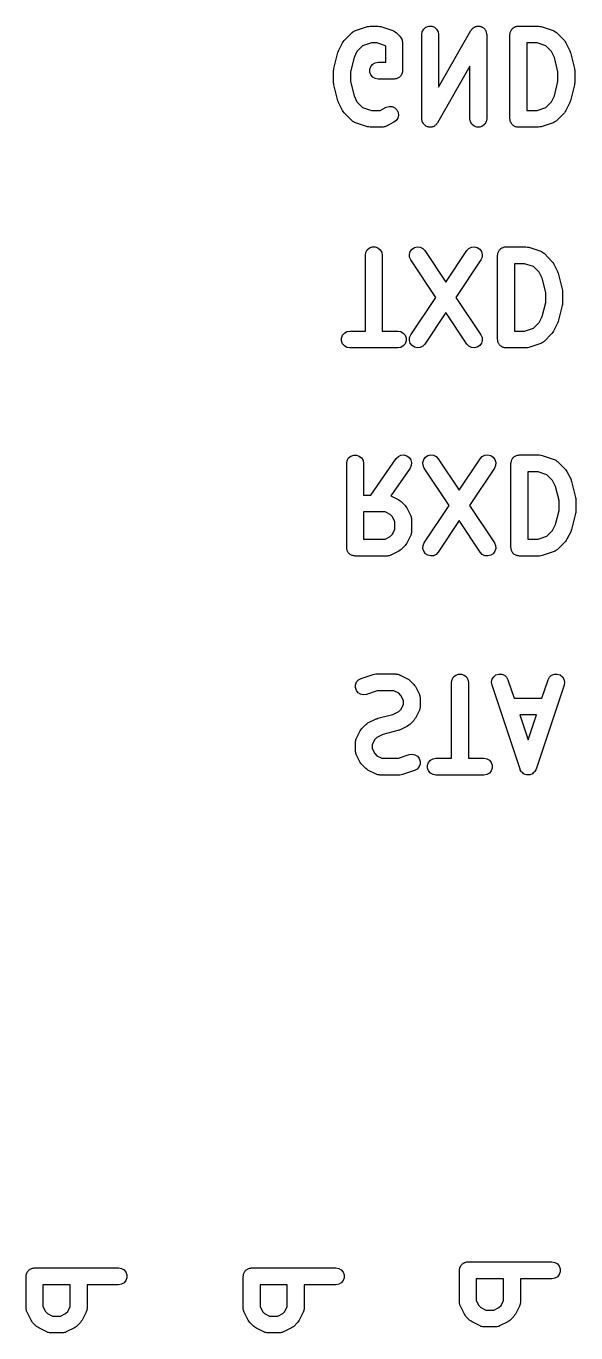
# Model space of a CAD drawing. Extents: x 91.3 to 189.8, y -113.5 to -60.4.
# Drawn here: x 122.83 to 129.37, y -96.81 to -81.3 of the extents above; entities that cross this region are included whole.
import ezdxf

# ---------------------------------------------------------------- set-up
doc = ezdxf.new("R2010")
doc.units = 0
doc.header["$MEASUREMENT"] = 0
doc.layers.add('BLACK', color=7, linetype='CONTINUOUS')

msp = doc.modelspace()

# ---------------------------------------------------------------- linework, layer by layer
at = {"layer": 'Black'}
for p, q in [((126.611, -81.4698), (126.706, -81.3745)), ((126.706, -81.3745), (126.711, -81.3712)), ((126.711, -81.3712), (126.715, -81.3669)), ((126.715, -81.3669), (126.725, -81.3613)), ((126.725, -81.3613), (126.735, -81.3546)), ((126.735, -81.3546), (126.74, -81.3531)), ((126.74, -81.3531), (126.746, -81.3504)), ((126.746, -81.3504), (126.888, -81.3028)), ((126.888, -81.3028), (126.904, -81.3004)), ((126.904, -81.3004), (126.92, -81.2976)), ((126.92, -81.2976), (127.015, -81.2976)), ((127.015, -81.2976), (127.031, -81.3004)), ((127.031, -81.3004), (127.047, -81.3028)), ((127.047, -81.3028), (127.19, -81.3504)), ((127.19, -81.3504), (127.195, -81.3531)), ((127.195, -81.3531), (127.2, -81.3546)), ((127.2, -81.3546), (127.21, -81.3613)), ((127.21, -81.3613), (127.22, -81.3669)), ((127.22, -81.3669), (127.224, -81.3712)), ((127.224, -81.3712), (127.229, -81.3745)), ((127.229, -81.3745), (127.276, -81.4221)), ((127.276, -81.4221), (127.279, -81.4257)), ((127.279, -81.4257), (127.282, -81.4286)), ((127.282, -81.4286), (127.289, -81.4399)), ((127.534, -81.3976), (127.54, -81.3634)), ((127.534, -82.3976), (127.534, -81.3976)), ((127.54, -81.3634), (127.558, -81.3333)), ((127.558, -81.3333), (127.584, -81.311)), ((127.584, -81.311), (127.617, -81.2991)), ((127.617, -81.2991), (127.652, -81.2991)), ((127.652, -81.2991), (127.684, -81.311)), ((127.684, -81.311), (127.711, -81.3333)), ((127.711, -81.3333), (127.728, -81.3634)), ((127.728, -81.3634), (127.734, -81.3976)), ((127.734, -82.0211), (128.119, -81.348)), ((127.734, -81.3976), (127.734, -82.0211)), ((128.119, -81.348), (128.125, -81.3411)), ((128.125, -81.3411), (128.129, -81.3333)), ((128.129, -81.3333), (128.136, -81.3279)), ((128.136, -81.3279), (128.141, -81.3213)), ((128.141, -81.3213), (128.149, -81.3168)), ((128.149, -81.3168), (128.156, -81.311)), ((128.156, -81.311), (128.164, -81.3081)), ((128.164, -81.3081), (128.171, -81.3038)), ((128.171, -81.3038), (128.18, -81.3022)), ((128.18, -81.3022), (128.188, -81.2991)), ((128.188, -81.2991), (128.197, -81.2991)), ((128.197, -81.2991), (128.205, -81.2976)), ((128.205, -81.2976), (128.214, -81.2991)), ((128.214, -81.2991), (128.223, -81.2991)), ((128.223, -81.2991), (128.231, -81.3021)), ((128.231, -81.3021), (128.239, -81.3035)), ((128.239, -81.3035), (128.247, -81.3079)), ((128.247, -81.3079), (128.256, -81.311)), ((128.256, -81.311), (128.262, -81.3165)), ((128.262, -81.3165), (128.27, -81.3207)), ((128.27, -81.3207), (128.275, -81.3276)), ((128.275, -81.3276), (128.282, -81.3333)), ((128.282, -81.3333), (128.287, -81.3407)), ((128.287, -81.3407), (128.292, -81.3472)), ((128.292, -81.3472), (128.295, -81.3556)), ((128.295, -81.3556), (128.3, -81.3634)), ((128.3, -81.3634), (128.301, -81.3718)), ((128.301, -81.3718), (128.304, -81.3798)), ((128.304, -81.3798), (128.304, -81.3888)), ((128.304, -81.3888), (128.306, -81.3976)), ((128.306, -81.3976), (128.306, -82.3976)), ((128.582, -81.3976), (128.583, -81.389)), ((128.582, -82.3976), (128.582, -81.3976)), ((128.583, -81.3803), (128.586, -81.372)), ((128.583, -81.389), (128.583, -81.3803)), ((128.586, -81.372), (128.588, -81.3634)), ((128.588, -81.3634), (128.592, -81.3558)), ((128.592, -81.3558), (128.595, -81.3476)), ((128.595, -81.3476), (128.601, -81.3409)), ((128.601, -81.3409), (128.605, -81.3333)), ((128.605, -81.3333), (128.612, -81.3277)), ((128.612, -81.3277), (128.618, -81.321)), ((128.618, -81.321), (128.625, -81.3166)), ((128.625, -81.3166), (128.632, -81.311)), ((128.632, -81.311), (128.64, -81.308)), ((128.64, -81.308), (128.648, -81.3036)), ((128.648, -81.3036), (128.656, -81.3021)), ((128.656, -81.3021), (128.665, -81.2991)), ((128.665, -81.2991), (128.673, -81.2991)), ((128.673, -81.2991), (128.682, -81.2976)), ((128.682, -81.2976), (128.92, -81.2976)), ((128.92, -81.2976), (128.936, -81.3004)), ((128.936, -81.3004), (128.952, -81.3028)), ((128.952, -81.3028), (129.094, -81.3504)), ((129.094, -81.3504), (129.1, -81.3531)), ((129.1, -81.3531), (129.105, -81.3546)), ((129.105, -81.3546), (129.115, -81.3613)), ((129.115, -81.3613), (129.125, -81.3669)), ((129.125, -81.3669), (129.129, -81.3712)), ((129.129, -81.3712), (129.134, -81.3745)), ((129.134, -81.3745), (129.229, -81.4698)), ((126.542, -81.6015), (126.545, -81.591)), ((126.545, -81.591), (126.592, -81.4958)), ((126.592, -81.4958), (126.602, -81.4829)), ((126.602, -81.4829), (126.611, -81.4698)), ((126.831, -81.5326), (126.764, -81.5997)), ((126.936, -81.4976), (126.831, -81.5326)), ((126.999, -81.4976), (126.936, -81.4976)), ((127.104, -81.5326), (126.999, -81.4976)), ((127.106, -81.5343), (127.104, -81.5326)), ((127.106, -81.7262), (127.106, -81.5343)), ((127.289, -81.4399), (127.296, -81.4506)), ((127.296, -81.4506), (127.297, -81.4548)), ((127.297, -81.4548), (127.3, -81.4587)), ((127.3, -81.4587), (127.302, -81.4715)), ((127.302, -81.4715), (127.305, -81.4841)), ((127.305, -81.4841), (127.305, -81.4885)), ((127.305, -81.4885), (127.306, -81.4929)), ((127.306, -81.4929), (127.306, -81.8262)), ((128.782, -81.4976), (128.782, -82.2976)), ((128.904, -81.4976), (128.782, -81.4976)), ((129.009, -81.5326), (128.904, -81.4976)), ((129.076, -81.5997), (129.009, -81.5326)), ((129.229, -81.4698), (129.238, -81.4829)), ((129.238, -81.4829), (129.248, -81.4958)), ((129.248, -81.4958), (129.295, -81.591)), ((129.295, -81.591), (129.298, -81.6015)), ((126.49, -81.8019), (126.537, -81.6115)), ((126.537, -81.6115), (126.542, -81.6015)), ((126.729, -81.6706), (126.687, -81.8385)), ((126.764, -81.5997), (126.729, -81.6706)), ((126.951, -81.7496), (126.981, -81.7322)), ((126.981, -81.7322), (127.015, -81.7262)), ((127.015, -81.7262), (127.106, -81.7262)), ((129.111, -81.6706), (129.076, -81.5997)), ((129.153, -81.8385), (129.111, -81.6706)), ((129.298, -81.6015), (129.303, -81.6115)), ((129.303, -81.6115), (129.35, -81.8019)), ((126.487, -81.8262), (126.489, -81.8141)), ((126.487, -81.969), (126.487, -81.8262)), ((126.489, -81.8141), (126.49, -81.8019)), ((126.687, -81.8385), (126.687, -81.9567)), ((126.917, -81.8088), (126.929, -81.7762)), ((126.917, -81.8436), (126.917, -81.8088)), ((126.929, -81.8762), (126.917, -81.8436)), ((126.929, -81.7762), (126.951, -81.7496)), ((126.951, -81.9028), (126.929, -81.8762)), ((126.981, -81.9202), (126.951, -81.9028)), ((127.27, -81.9028), (127.262, -81.9072)), ((127.276, -81.8961), (127.27, -81.9028)), ((127.282, -81.8905), (127.276, -81.8961)), ((127.287, -81.8829), (127.282, -81.8905)), ((127.292, -81.8762), (127.287, -81.8829)), ((127.295, -81.868), (127.292, -81.8762)), ((127.3, -81.8604), (127.295, -81.868)), ((127.301, -81.8518), (127.3, -81.8604)), ((127.304, -81.8436), (127.301, -81.8518)), ((127.306, -81.8262), (127.304, -81.8348)), ((127.304, -81.8348), (127.304, -81.8436)), ((128.106, -81.7742), (127.721, -82.4472)), ((128.106, -82.3976), (128.106, -81.7742)), ((129.153, -81.9567), (129.153, -81.8385)), ((129.35, -81.8019), (129.351, -81.8141)), ((129.351, -81.8141), (129.353, -81.8262)), ((129.353, -81.8262), (129.353, -81.969)), ((126.489, -81.9811), (126.487, -81.969)), ((126.49, -81.9933), (126.489, -81.9811)), ((126.537, -82.1838), (126.49, -81.9933)), ((126.687, -81.9567), (126.729, -82.1246)), ((127.015, -81.9262), (126.981, -81.9202)), ((127.206, -81.9262), (127.015, -81.9262)), ((127.214, -81.9247), (127.206, -81.9262)), ((127.223, -81.9247), (127.214, -81.9247)), ((127.231, -81.9217), (127.223, -81.9247)), ((127.24, -81.9202), (127.231, -81.9217)), ((127.247, -81.9158), (127.24, -81.9202)), ((127.256, -81.9128), (127.247, -81.9158)), ((127.262, -81.9072), (127.256, -81.9128)), ((129.111, -82.1246), (129.153, -81.9567)), ((129.35, -81.9933), (129.303, -82.1838)), ((129.351, -81.9811), (129.35, -81.9933)), ((129.353, -81.969), (129.351, -81.9811)), ((126.542, -82.1938), (126.537, -82.1838)), ((126.545, -82.2042), (126.542, -82.1938)), ((126.592, -82.2995), (126.545, -82.2042)), ((126.729, -82.1246), (126.764, -82.1955)), ((126.764, -82.1955), (126.831, -82.2626)), ((129.009, -82.2626), (129.076, -82.1955)), ((129.076, -82.1955), (129.111, -82.1246)), ((129.295, -82.2042), (129.248, -82.2995)), ((129.298, -82.1938), (129.295, -82.2042)), ((129.303, -82.1838), (129.298, -82.1938)), ((126.602, -82.3123), (126.592, -82.2995)), ((126.611, -82.3255), (126.602, -82.3123)), ((126.706, -82.4207), (126.611, -82.3255)), ((126.831, -82.2626), (126.936, -82.2976)), ((126.936, -82.2976), (127.039, -82.2976)), ((127.039, -82.2976), (127.113, -82.2606)), ((127.113, -82.2606), (127.147, -82.2507)), ((127.147, -82.2507), (127.181, -82.2527)), ((127.181, -82.2527), (127.213, -82.2665)), ((127.213, -82.2665), (127.238, -82.2904)), ((127.238, -82.2904), (127.254, -82.3215)), ((127.258, -82.356), (127.25, -82.3898)), ((127.254, -82.3215), (127.258, -82.356)), ((128.782, -82.2976), (128.904, -82.2976)), ((128.904, -82.2976), (129.009, -82.2626)), ((129.229, -82.3255), (129.134, -82.4207)), ((129.238, -82.3123), (129.229, -82.3255)), ((129.248, -82.2995), (129.238, -82.3123)), ((126.711, -82.424), (126.706, -82.4207)), ((126.715, -82.4283), (126.711, -82.424)), ((126.725, -82.4339), (126.715, -82.4283)), ((126.735, -82.4406), (126.725, -82.4339)), ((126.74, -82.4421), (126.735, -82.4406)), ((126.746, -82.4449), (126.74, -82.4421)), ((126.888, -82.4925), (126.746, -82.4449)), ((126.904, -82.4948), (126.888, -82.4925)), ((126.92, -82.4976), (126.904, -82.4948)), ((127.063, -82.4976), (126.92, -82.4976)), ((127.069, -82.4966), (127.063, -82.4976)), ((127.074, -82.497), (127.069, -82.4966)), ((127.086, -82.4936), (127.074, -82.497)), ((127.097, -82.4916), (127.086, -82.4936)), ((127.102, -82.4887), (127.097, -82.4916)), ((127.108, -82.4871), (127.102, -82.4887)), ((127.203, -82.4394), (127.108, -82.4871)), ((127.231, -82.4188), (127.203, -82.4394)), ((127.25, -82.3898), (127.231, -82.4188)), ((127.536, -82.4065), (127.534, -82.3976)), ((127.536, -82.4154), (127.536, -82.4065)), ((127.539, -82.4234), (127.536, -82.4154)), ((127.54, -82.4318), (127.539, -82.4234)), ((127.545, -82.4396), (127.54, -82.4318)), ((127.548, -82.448), (127.545, -82.4396)), ((127.553, -82.4545), (127.548, -82.448)), ((127.558, -82.4619), (127.553, -82.4545)), ((127.565, -82.4677), (127.558, -82.4619)), ((127.57, -82.4745), (127.565, -82.4677)), ((127.578, -82.4787), (127.57, -82.4745)), ((127.584, -82.4842), (127.578, -82.4787)), ((127.593, -82.4873), (127.584, -82.4842)), ((127.601, -82.4917), (127.593, -82.4873)), ((127.609, -82.4932), (127.601, -82.4917)), ((127.617, -82.4961), (127.609, -82.4932)), ((127.626, -82.4961), (127.617, -82.4961)), ((127.635, -82.4976), (127.626, -82.4961)), ((127.643, -82.4961), (127.635, -82.4976)), ((127.652, -82.4961), (127.643, -82.4961)), ((127.66, -82.493), (127.652, -82.4961)), ((127.669, -82.4914), (127.66, -82.493)), ((127.676, -82.4871), (127.669, -82.4914)), ((127.684, -82.4842), (127.676, -82.4871)), ((127.691, -82.4785), (127.684, -82.4842)), ((127.699, -82.4739), (127.691, -82.4785)), ((127.704, -82.4674), (127.699, -82.4739)), ((127.711, -82.4619), (127.704, -82.4674)), ((127.715, -82.4541), (127.711, -82.4619)), ((127.721, -82.4472), (127.715, -82.4541)), ((128.112, -82.4318), (128.106, -82.3976)), ((128.129, -82.4619), (128.112, -82.4318)), ((128.156, -82.4842), (128.129, -82.4619)), ((128.188, -82.4961), (128.156, -82.4842)), ((128.223, -82.4961), (128.188, -82.4961)), ((128.256, -82.4842), (128.223, -82.4961)), ((128.282, -82.4619), (128.256, -82.4842)), ((128.3, -82.4318), (128.282, -82.4619)), ((128.306, -82.3976), (128.3, -82.4318)), ((128.583, -82.4062), (128.582, -82.3976)), ((128.583, -82.415), (128.583, -82.4062)), ((128.586, -82.4232), (128.583, -82.415)), ((128.588, -82.4318), (128.586, -82.4232)), ((128.592, -82.4394), (128.588, -82.4318)), ((128.595, -82.4476), (128.592, -82.4394)), ((128.601, -82.4543), (128.595, -82.4476)), ((128.605, -82.4619), (128.601, -82.4543)), ((128.612, -82.4675), (128.605, -82.4619)), ((128.618, -82.4742), (128.612, -82.4675)), ((128.625, -82.4786), (128.618, -82.4742)), ((128.632, -82.4842), (128.625, -82.4786)), ((128.64, -82.4872), (128.632, -82.4842)), ((128.648, -82.4916), (128.64, -82.4872)), ((128.656, -82.4931), (128.648, -82.4916)), ((128.665, -82.4961), (128.656, -82.4931)), ((128.673, -82.4961), (128.665, -82.4961)), ((128.682, -82.4976), (128.673, -82.4961)), ((128.92, -82.4976), (128.682, -82.4976)), ((128.936, -82.4948), (128.92, -82.4976)), ((128.952, -82.4925), (128.936, -82.4948)), ((129.094, -82.4449), (128.952, -82.4925)), ((129.1, -82.4421), (129.094, -82.4449)), ((129.105, -82.4406), (129.1, -82.4421)), ((129.115, -82.4339), (129.105, -82.4406)), ((129.125, -82.4283), (129.115, -82.4339)), ((129.129, -82.424), (129.125, -82.4283)), ((129.134, -82.4207), (129.129, -82.424)), ((126.914, -83.931), (126.946, -83.9191)), ((126.946, -83.9191), (126.981, -83.9191)), ((126.981, -83.9191), (127.014, -83.931)), ((127.447, -83.926), (127.481, -83.9178)), ((127.481, -83.9178), (127.516, -83.9216)), ((128.126, -83.9216), (128.161, -83.9178)), ((128.161, -83.9178), (128.194, -83.926)), ((128.51, -83.9221), (128.518, -83.9191)), ((128.518, -83.9191), (128.527, -83.9191)), ((128.527, -83.9191), (128.535, -83.9176)), ((128.535, -83.9176), (128.773, -83.9176)), ((128.773, -83.9176), (128.789, -83.9204)), ((126.864, -84.0176), (126.87, -83.9834)), ((126.864, -84.9176), (126.864, -84.0176)), ((126.87, -83.9834), (126.887, -83.9533)), ((126.887, -83.9533), (126.914, -83.931)), ((127.014, -83.931), (127.04, -83.9533)), ((127.04, -83.9533), (127.058, -83.9834)), ((127.058, -83.9834), (127.064, -84.0176)), ((127.064, -84.0176), (127.064, -84.9176)), ((127.388, -84.0066), (127.398, -83.9733)), ((127.39, -84.0413), (127.388, -84.0066)), ((127.404, -84.0731), (127.39, -84.0413)), ((127.398, -83.9733), (127.419, -83.9453)), ((127.701, -84.5176), (127.404, -84.0731)), ((127.419, -83.9453), (127.447, -83.926)), ((127.516, -83.9216), (127.547, -83.937)), ((127.547, -83.937), (127.571, -83.9621)), ((127.571, -83.9621), (127.821, -84.3373)), ((127.821, -84.3373), (128.071, -83.9621)), ((128.237, -84.0731), (127.941, -84.5176)), ((128.071, -83.9621), (128.095, -83.937)), ((128.095, -83.937), (128.126, -83.9216)), ((128.194, -83.926), (128.223, -83.9453)), ((128.223, -83.9453), (128.244, -83.9733)), ((128.251, -84.0413), (128.237, -84.0731)), ((128.244, -83.9733), (128.254, -84.0066)), ((128.254, -84.0066), (128.251, -84.0413)), ((128.435, -84.0176), (128.437, -84.009)), ((128.435, -85.0176), (128.435, -84.0176)), ((128.437, -84.0003), (128.44, -83.992)), ((128.437, -84.009), (128.437, -84.0003)), ((128.44, -83.992), (128.441, -83.9834)), ((128.441, -83.9834), (128.446, -83.9758)), ((128.446, -83.9758), (128.449, -83.9676)), ((128.449, -83.9676), (128.454, -83.9609)), ((128.454, -83.9609), (128.459, -83.9533)), ((128.459, -83.9533), (128.465, -83.9477)), ((128.465, -83.9477), (128.471, -83.941)), ((128.471, -83.941), (128.479, -83.9366)), ((128.479, -83.9366), (128.485, -83.931)), ((128.485, -83.931), (128.493, -83.928)), ((128.493, -83.928), (128.501, -83.9236)), ((128.501, -83.9236), (128.51, -83.9221)), ((128.789, -83.9204), (128.805, -83.9228)), ((128.805, -83.9228), (128.948, -83.9704)), ((128.948, -83.9704), (128.953, -83.9731)), ((128.953, -83.9731), (128.958, -83.9746)), ((128.958, -83.9746), (128.968, -83.9813)), ((128.968, -83.9813), (128.978, -83.9869)), ((128.978, -83.9869), (128.982, -83.9912)), ((128.982, -83.9912), (128.987, -83.9945)), ((128.987, -83.9945), (129.082, -84.0898)), ((128.635, -84.1176), (128.635, -84.9176)), ((128.757, -84.1176), (128.635, -84.1176)), ((128.862, -84.1526), (128.757, -84.1176)), ((128.929, -84.2197), (128.862, -84.1526)), ((128.965, -84.2906), (128.929, -84.2197)), ((129.082, -84.0898), (129.091, -84.1029)), ((129.091, -84.1029), (129.101, -84.1158)), ((129.101, -84.1158), (129.148, -84.211)), ((129.148, -84.211), (129.152, -84.2215)), ((129.152, -84.2215), (129.156, -84.2315)), ((129.007, -84.4585), (128.965, -84.2906)), ((129.156, -84.2315), (129.204, -84.4219)), ((127.404, -84.9621), (127.701, -84.5176)), ((127.941, -84.5176), (128.237, -84.9621)), ((129.007, -84.5767), (129.007, -84.4585)), ((129.204, -84.4219), (129.205, -84.4341)), ((129.205, -84.4341), (129.207, -84.4462)), ((129.207, -84.4462), (129.207, -84.589)), ((128.965, -84.7446), (129.007, -84.5767)), ((129.204, -84.6133), (129.156, -84.8038)), ((129.205, -84.6011), (129.204, -84.6133)), ((129.207, -84.589), (129.205, -84.6011)), ((127.821, -84.6979), (127.571, -85.0731)), ((128.071, -85.0731), (127.821, -84.6979)), ((128.862, -84.8826), (128.929, -84.8155)), ((128.929, -84.8155), (128.965, -84.7446)), ((129.148, -84.8242), (129.101, -84.9195)), ((129.152, -84.8138), (129.148, -84.8242)), ((129.156, -84.8038), (129.152, -84.8138)), ((126.58, -85.0003), (126.591, -84.9676)), ((126.58, -85.035), (126.58, -85.0003)), ((126.591, -84.9676), (126.614, -84.941)), ((126.614, -84.941), (126.644, -84.9236)), ((126.644, -84.9236), (126.678, -84.9176)), ((126.678, -84.9176), (126.864, -84.9176)), ((127.064, -84.9176), (127.25, -84.9176)), ((127.25, -84.9176), (127.284, -84.9236)), ((127.284, -84.9236), (127.314, -84.941)), ((127.314, -84.941), (127.336, -84.9676)), ((127.336, -84.9676), (127.348, -85.0003)), ((127.348, -85.0003), (127.348, -85.035)), ((127.388, -85.0286), (127.39, -84.994)), ((127.39, -84.994), (127.404, -84.9621)), ((128.237, -84.9621), (128.251, -84.994)), ((128.251, -84.994), (128.254, -85.0286)), ((128.635, -84.9176), (128.757, -84.9176)), ((128.757, -84.9176), (128.862, -84.8826)), ((129.082, -84.9455), (128.987, -85.0407)), ((129.091, -84.9323), (129.082, -84.9455)), ((129.101, -84.9195), (129.091, -84.9323)), ((126.591, -85.0676), (126.58, -85.035)), ((126.614, -85.0942), (126.591, -85.0676)), ((126.644, -85.1116), (126.614, -85.0942)), ((126.678, -85.1176), (126.644, -85.1116)), ((127.25, -85.1176), (126.678, -85.1176)), ((127.284, -85.1116), (127.25, -85.1176)), ((127.314, -85.0942), (127.284, -85.1116)), ((127.336, -85.0676), (127.314, -85.0942)), ((127.348, -85.035), (127.336, -85.0676)), ((127.398, -85.0619), (127.388, -85.0286)), ((127.419, -85.0899), (127.398, -85.0619)), ((127.447, -85.1092), (127.419, -85.0899)), ((127.481, -85.1174), (127.447, -85.1092)), ((127.516, -85.1136), (127.481, -85.1174)), ((127.547, -85.0982), (127.516, -85.1136)), ((127.571, -85.0731), (127.547, -85.0982)), ((128.095, -85.0982), (128.071, -85.0731)), ((128.126, -85.1136), (128.095, -85.0982)), ((128.161, -85.1174), (128.126, -85.1136)), ((128.194, -85.1092), (128.161, -85.1174)), ((128.223, -85.0899), (128.194, -85.1092)), ((128.244, -85.0619), (128.223, -85.0899)), ((128.254, -85.0286), (128.244, -85.0619)), ((128.437, -85.0262), (128.435, -85.0176)), ((128.437, -85.035), (128.437, -85.0262)), ((128.44, -85.0432), (128.437, -85.035)), ((128.441, -85.0518), (128.44, -85.0432)), ((128.446, -85.0594), (128.441, -85.0518)), ((128.449, -85.0676), (128.446, -85.0594)), ((128.454, -85.0743), (128.449, -85.0676)), ((128.459, -85.0819), (128.454, -85.0743)), ((128.465, -85.0875), (128.459, -85.0819)), ((128.471, -85.0942), (128.465, -85.0875)), ((128.479, -85.0986), (128.471, -85.0942)), ((128.485, -85.1042), (128.479, -85.0986)), ((128.493, -85.1072), (128.485, -85.1042)), ((128.501, -85.1116), (128.493, -85.1072)), ((128.51, -85.1131), (128.501, -85.1116)), ((128.518, -85.1161), (128.51, -85.1131)), ((128.527, -85.1161), (128.518, -85.1161)), ((128.535, -85.1176), (128.527, -85.1161)), ((128.773, -85.1176), (128.535, -85.1176)), ((128.789, -85.1148), (128.773, -85.1176)), ((128.805, -85.1125), (128.789, -85.1148)), ((128.948, -85.0649), (128.805, -85.1125)), ((128.953, -85.0621), (128.948, -85.0649)), ((128.958, -85.0606), (128.953, -85.0621)), ((128.968, -85.0539), (128.958, -85.0606)), ((128.978, -85.0483), (128.968, -85.0539)), ((128.982, -85.044), (128.978, -85.0483)), ((128.987, -85.0407), (128.982, -85.044)), ((126.665, -86.4233), (126.692, -86.401)), ((126.692, -86.401), (126.725, -86.3891)), ((126.725, -86.3891), (126.759, -86.3891)), ((126.759, -86.3891), (126.792, -86.401)), ((126.792, -86.401), (126.819, -86.4233)), ((127.256, -86.4057), (127.287, -86.391)), ((127.287, -86.391), (127.322, -86.388)), ((127.322, -86.388), (127.356, -86.397)), ((127.356, -86.397), (127.384, -86.4169)), ((127.578, -86.4153), (127.606, -86.396)), ((127.606, -86.396), (127.64, -86.3878)), ((127.64, -86.3878), (127.675, -86.3916)), ((127.675, -86.3916), (127.706, -86.407)), ((128.254, -86.407), (128.285, -86.3916)), ((128.285, -86.3916), (128.32, -86.3878)), ((128.32, -86.3878), (128.354, -86.396)), ((128.354, -86.396), (128.382, -86.4153)), ((128.638, -86.4066), (128.644, -86.401)), ((128.644, -86.401), (128.653, -86.398)), ((128.653, -86.398), (128.66, -86.3936)), ((128.66, -86.3936), (128.669, -86.3921)), ((128.669, -86.3921), (128.677, -86.3891)), ((128.677, -86.3891), (128.686, -86.3891)), ((128.686, -86.3891), (128.694, -86.3876)), ((128.694, -86.3876), (128.932, -86.3876)), ((128.932, -86.3876), (128.948, -86.3904)), ((128.948, -86.3904), (128.964, -86.3928)), ((128.964, -86.3928), (129.107, -86.4404)), ((126.642, -86.4876), (126.648, -86.4534)), ((126.642, -87.4876), (126.642, -86.4876)), ((126.648, -86.4534), (126.665, -86.4233)), ((126.819, -86.4233), (126.836, -86.4534)), ((126.836, -86.4534), (126.842, -86.4876)), ((126.842, -86.4876), (126.842, -86.8638)), ((126.928, -86.8638), (127.231, -86.4303)), ((127.395, -86.545), (127.165, -86.8737)), ((127.231, -86.4303), (127.256, -86.4057)), ((127.384, -86.4169), (127.404, -86.4453)), ((127.41, -86.5135), (127.395, -86.545)), ((127.404, -86.4453), (127.413, -86.4789)), ((127.413, -86.4789), (127.41, -86.5135)), ((127.547, -86.4766), (127.557, -86.4433)), ((127.55, -86.5113), (127.547, -86.4766)), ((127.563, -86.5431), (127.55, -86.5113)), ((127.557, -86.4433), (127.578, -86.4153)), ((127.86, -86.9876), (127.563, -86.5431)), ((127.706, -86.407), (127.73, -86.4321)), ((127.73, -86.4321), (127.98, -86.8073)), ((127.98, -86.8073), (128.23, -86.4321)), ((128.397, -86.5431), (128.1, -86.9876)), ((128.23, -86.4321), (128.254, -86.407)), ((128.382, -86.4153), (128.403, -86.4433)), ((128.41, -86.5113), (128.397, -86.5431)), ((128.403, -86.4433), (128.413, -86.4766)), ((128.413, -86.4766), (128.41, -86.5113)), ((128.594, -86.4876), (128.596, -86.479)), ((128.594, -87.4876), (128.594, -86.4876)), ((128.596, -86.4703), (128.599, -86.462)), ((128.596, -86.479), (128.596, -86.4703)), ((128.599, -86.462), (128.6, -86.4534)), ((128.6, -86.4534), (128.605, -86.4458)), ((128.605, -86.4458), (128.608, -86.4376)), ((128.608, -86.4376), (128.613, -86.4309)), ((128.613, -86.4309), (128.618, -86.4233)), ((128.618, -86.4233), (128.624, -86.4177)), ((128.624, -86.4177), (128.63, -86.411)), ((128.63, -86.411), (128.638, -86.4066)), ((129.107, -86.4404), (129.112, -86.4431)), ((129.112, -86.4431), (129.118, -86.4446)), ((129.118, -86.4446), (129.127, -86.4513)), ((129.127, -86.4513), (129.137, -86.4569)), ((129.137, -86.4569), (129.141, -86.4612)), ((129.141, -86.4612), (129.146, -86.4645)), ((129.146, -86.4645), (129.241, -86.5598)), ((128.794, -86.5876), (128.794, -87.3876)), ((128.916, -86.5876), (128.794, -86.5876)), ((129.021, -86.6226), (128.916, -86.5876)), ((129.088, -86.6897), (129.021, -86.6226)), ((129.124, -86.7606), (129.088, -86.6897)), ((129.241, -86.5598), (129.25, -86.5729)), ((129.25, -86.5729), (129.26, -86.5858)), ((129.26, -86.5858), (129.308, -86.681)), ((129.308, -86.681), (129.311, -86.6915)), ((129.311, -86.6915), (129.315, -86.7015)), ((129.315, -86.7015), (129.363, -86.8919)), ((126.842, -86.8638), (126.928, -86.8638)), ((129.166, -86.9285), (129.124, -86.7606)), ((127.165, -86.8737), (127.168, -86.8744)), ((127.168, -86.8744), (127.263, -86.922)), ((127.263, -86.922), (127.276, -86.9315)), ((127.276, -86.9315), (127.289, -86.9407)), ((127.289, -86.9407), (127.336, -86.9883)), ((127.336, -86.9883), (127.346, -87.0015)), ((127.346, -87.0015), (127.355, -87.0143)), ((127.355, -87.0143), (127.403, -87.1096)), ((127.563, -87.4321), (127.86, -86.9876)), ((128.1, -86.9876), (128.397, -87.4321)), ((129.166, -87.0467), (129.166, -86.9285)), ((129.363, -86.8919), (129.364, -86.9041)), ((129.364, -86.9041), (129.366, -86.9162)), ((129.366, -86.9162), (129.366, -87.059)), ((126.842, -87.0638), (126.842, -87.3876)), ((127.099, -87.0638), (126.842, -87.0638)), ((127.159, -87.0936), (127.099, -87.0638)), ((127.184, -87.1183), (127.159, -87.0936)), ((127.213, -87.1779), (127.184, -87.1183)), ((127.403, -87.1096), (127.404, -87.1151)), ((127.404, -87.1151), (127.407, -87.1201)), ((127.407, -87.1201), (127.409, -87.1316)), ((127.409, -87.1316), (127.413, -87.1429)), ((127.413, -87.1429), (127.412, -87.1486)), ((127.412, -87.1486), (127.413, -87.1543)), ((127.413, -87.1543), (127.413, -87.2971)), ((127.98, -87.1679), (127.73, -87.5431)), ((128.23, -87.5431), (127.98, -87.1679)), ((129.124, -87.2146), (129.166, -87.0467)), ((129.363, -87.0833), (129.315, -87.2738)), ((129.364, -87.0711), (129.363, -87.0833)), ((129.366, -87.059), (129.364, -87.0711)), ((127.184, -87.3331), (127.213, -87.2735)), ((127.213, -87.2735), (127.213, -87.1779)), ((127.407, -87.3313), (127.404, -87.3363)), ((127.409, -87.3198), (127.407, -87.3313)), ((127.413, -87.3086), (127.409, -87.3198)), ((127.413, -87.2971), (127.412, -87.3028)), ((127.412, -87.3028), (127.413, -87.3086)), ((129.021, -87.3526), (129.088, -87.2855)), ((129.088, -87.2855), (129.124, -87.2146)), ((129.308, -87.2942), (129.26, -87.3895)), ((129.311, -87.2838), (129.308, -87.2942)), ((129.315, -87.2738), (129.311, -87.2838)), ((126.842, -87.3876), (127.099, -87.3876)), ((127.099, -87.3876), (127.159, -87.3578)), ((127.159, -87.3578), (127.184, -87.3331)), ((127.336, -87.4631), (127.289, -87.5107)), ((127.346, -87.45), (127.336, -87.4631)), ((127.355, -87.4371), (127.346, -87.45)), ((127.403, -87.3419), (127.355, -87.4371)), ((127.404, -87.3363), (127.403, -87.3419)), ((127.547, -87.4986), (127.55, -87.464)), ((127.55, -87.464), (127.563, -87.4321)), ((128.397, -87.4321), (128.41, -87.464)), ((128.41, -87.464), (128.413, -87.4986)), ((128.794, -87.3876), (128.916, -87.3876)), ((128.916, -87.3876), (129.021, -87.3526)), ((129.241, -87.4155), (129.146, -87.5107)), ((129.25, -87.4023), (129.241, -87.4155)), ((129.26, -87.3895), (129.25, -87.4023)), ((126.643, -87.4962), (126.642, -87.4876)), ((126.643, -87.505), (126.643, -87.4962)), ((126.646, -87.5132), (126.643, -87.505)), ((126.648, -87.5218), (126.646, -87.5132)), ((126.652, -87.5294), (126.648, -87.5218)), ((126.655, -87.5376), (126.652, -87.5294)), ((126.661, -87.5443), (126.655, -87.5376)), ((126.665, -87.5519), (126.661, -87.5443)), ((126.672, -87.5575), (126.665, -87.5519)), ((126.678, -87.5642), (126.672, -87.5575)), ((126.685, -87.5686), (126.678, -87.5642)), ((126.692, -87.5742), (126.685, -87.5686)), ((126.7, -87.5772), (126.692, -87.5742)), ((126.708, -87.5816), (126.7, -87.5772)), ((126.716, -87.5831), (126.708, -87.5816)), ((126.725, -87.5861), (126.716, -87.5831)), ((126.733, -87.5861), (126.725, -87.5861)), ((126.742, -87.5876), (126.733, -87.5861)), ((127.123, -87.5876), (126.742, -87.5876)), ((127.129, -87.5866), (127.123, -87.5876)), ((127.134, -87.587), (127.129, -87.5866)), ((127.146, -87.5836), (127.134, -87.587)), ((127.157, -87.5816), (127.146, -87.5836)), ((127.162, -87.5787), (127.157, -87.5816)), ((127.168, -87.5771), (127.162, -87.5787)), ((127.263, -87.5294), (127.168, -87.5771)), ((127.276, -87.5199), (127.263, -87.5294)), ((127.289, -87.5107), (127.276, -87.5199)), ((127.557, -87.5319), (127.547, -87.4986)), ((127.578, -87.5599), (127.557, -87.5319)), ((127.606, -87.5792), (127.578, -87.5599)), ((127.64, -87.5874), (127.606, -87.5792)), ((127.675, -87.5836), (127.64, -87.5874)), ((127.706, -87.5682), (127.675, -87.5836)), ((127.73, -87.5431), (127.706, -87.5682)), ((128.254, -87.5682), (128.23, -87.5431)), ((128.285, -87.5836), (128.254, -87.5682)), ((128.32, -87.5874), (128.285, -87.5836)), ((128.354, -87.5792), (128.32, -87.5874)), ((128.382, -87.5599), (128.354, -87.5792)), ((128.403, -87.5319), (128.382, -87.5599)), ((128.413, -87.4986), (128.403, -87.5319)), ((128.596, -87.4962), (128.594, -87.4876)), ((128.596, -87.505), (128.596, -87.4962)), ((128.599, -87.5132), (128.596, -87.505)), ((128.6, -87.5218), (128.599, -87.5132)), ((128.605, -87.5294), (128.6, -87.5218)), ((128.608, -87.5376), (128.605, -87.5294)), ((128.613, -87.5443), (128.608, -87.5376)), ((128.618, -87.5519), (128.613, -87.5443)), ((128.624, -87.5575), (128.618, -87.5519)), ((128.63, -87.5642), (128.624, -87.5575)), ((128.638, -87.5686), (128.63, -87.5642)), ((128.644, -87.5742), (128.638, -87.5686)), ((128.653, -87.5772), (128.644, -87.5742)), ((128.66, -87.5816), (128.653, -87.5772)), ((128.669, -87.5831), (128.66, -87.5816)), ((128.677, -87.5861), (128.669, -87.5831)), ((128.686, -87.5861), (128.677, -87.5861)), ((128.694, -87.5876), (128.686, -87.5861)), ((128.932, -87.5876), (128.694, -87.5876)), ((128.948, -87.5848), (128.932, -87.5876)), ((128.964, -87.5825), (128.948, -87.5848)), ((129.107, -87.5349), (128.964, -87.5825)), ((129.112, -87.5321), (129.107, -87.5349)), ((129.118, -87.5306), (129.112, -87.5321)), ((129.127, -87.5239), (129.118, -87.5306)), ((129.137, -87.5183), (129.127, -87.5239)), ((129.141, -87.514), (129.137, -87.5183)), ((129.146, -87.5107), (129.141, -87.514)), ((126.813, -89.0404), (126.956, -88.9928)), ((126.956, -88.9928), (126.972, -88.9904)), ((126.972, -88.9904), (126.988, -88.9876)), ((126.988, -88.9876), (127.226, -88.9876)), ((127.226, -88.9876), (127.231, -88.9886)), ((127.231, -88.9886), (127.237, -88.9883)), ((127.237, -88.9883), (127.248, -88.9916)), ((127.248, -88.9916), (127.26, -88.9937)), ((127.26, -88.9937), (127.265, -88.9965)), ((127.265, -88.9965), (127.27, -88.9982)), ((127.27, -88.9982), (127.366, -89.0458)), ((127.894, -89.0534), (127.911, -89.0233)), ((127.911, -89.0233), (127.938, -89.001)), ((127.938, -89.001), (127.97, -88.9891)), ((127.97, -88.9891), (128.005, -88.9891)), ((128.005, -88.9891), (128.038, -89.001)), ((128.038, -89.001), (128.064, -89.0233)), ((128.064, -89.0233), (128.082, -89.0534)), ((128.371, -89.0509), (128.389, -89.0213)), ((128.389, -89.0213), (128.416, -88.9997)), ((128.416, -88.9997), (128.449, -88.9887)), ((128.449, -88.9887), (128.484, -88.9896)), ((128.484, -88.9896), (128.516, -89.0024)), ((128.516, -89.0024), (128.542, -89.0255)), ((128.542, -89.0255), (128.559, -89.056)), ((129.036, -89.056), (129.052, -89.0255)), ((129.052, -89.0255), (129.078, -89.0024)), ((129.078, -89.0024), (129.11, -88.9896)), ((129.11, -88.9896), (129.145, -88.9887)), ((129.145, -88.9887), (129.178, -88.9997)), ((129.178, -88.9997), (129.205, -89.0213)), ((129.205, -89.0213), (129.223, -89.0509)), ((126.746, -89.1499), (126.747, -89.1152)), ((126.757, -89.1829), (126.746, -89.1499)), ((126.747, -89.1152), (126.76, -89.0829)), ((126.778, -89.2101), (126.757, -89.1829)), ((126.76, -89.0829), (126.783, -89.0569)), ((126.783, -89.0569), (126.813, -89.0404)), ((127.004, -89.1876), (126.876, -89.2301)), ((127.202, -89.1876), (127.004, -89.1876)), ((127.262, -89.2174), (127.202, -89.1876)), ((127.366, -89.0458), (127.379, -89.0553)), ((127.379, -89.0553), (127.392, -89.0645)), ((127.392, -89.0645), (127.439, -89.1121)), ((127.439, -89.1121), (127.448, -89.1253)), ((127.448, -89.1253), (127.458, -89.1381)), ((127.458, -89.1381), (127.506, -89.2334)), ((127.888, -89.0876), (127.894, -89.0534)), ((127.888, -89.9876), (127.888, -89.0876)), ((128.082, -89.0534), (128.088, -89.0876)), ((128.088, -89.0876), (128.088, -89.9876)), ((128.364, -89.0849), (128.371, -89.0509)), ((128.369, -89.1192), (128.364, -89.0849)), ((128.702, -90.1192), (128.369, -89.1192)), ((128.559, -89.056), (128.631, -89.2733)), ((129.225, -89.1192), (128.892, -90.1192)), ((128.963, -89.2733), (129.036, -89.056)), ((129.223, -89.0509), (129.23, -89.0849)), ((129.23, -89.0849), (129.225, -89.1192)), ((126.808, -89.2282), (126.778, -89.2101)), ((126.842, -89.2352), (126.808, -89.2282)), ((126.876, -89.2301), (126.842, -89.2352)), ((127.286, -89.2421), (127.262, -89.2174)), ((127.316, -89.3017), (127.286, -89.2421)), ((127.316, -89.3497), (127.316, -89.3017)), ((127.506, -89.2334), (127.507, -89.2389)), ((127.507, -89.2389), (127.51, -89.2439)), ((127.51, -89.2439), (127.512, -89.2554)), ((127.512, -89.2554), (127.516, -89.2667)), ((127.516, -89.2667), (127.515, -89.2724)), ((127.515, -89.2724), (127.516, -89.2781)), ((127.516, -89.2781), (127.516, -89.3733)), ((128.631, -89.2733), (128.963, -89.2733)), ((127.011, -89.5144), (127.191, -89.4695)), ((127.191, -89.4695), (127.262, -89.434)), ((127.262, -89.434), (127.286, -89.4093)), ((127.286, -89.4093), (127.316, -89.3497)), ((127.506, -89.4181), (127.458, -89.5133)), ((127.507, -89.4125), (127.506, -89.4181)), ((127.51, -89.4075), (127.507, -89.4125)), ((127.512, -89.396), (127.51, -89.4075)), ((127.516, -89.3848), (127.512, -89.396)), ((127.516, -89.3733), (127.515, -89.379)), ((127.515, -89.379), (127.516, -89.3848)), ((128.698, -89.4733), (128.797, -89.7714)), ((128.896, -89.4733), (128.698, -89.4733)), ((128.797, -89.7714), (128.896, -89.4733)), ((126.803, -89.6619), (126.812, -89.6491)), ((126.812, -89.6491), (126.822, -89.636)), ((126.822, -89.636), (126.869, -89.5883)), ((126.869, -89.5883), (126.882, -89.5792)), ((126.882, -89.5792), (126.895, -89.5696)), ((126.895, -89.5696), (126.991, -89.522)), ((126.991, -89.522), (127.001, -89.5189)), ((127.001, -89.5189), (127.011, -89.5144)), ((127.26, -89.6564), (127.25, -89.6608)), ((127.27, -89.6533), (127.26, -89.6564)), ((127.366, -89.6056), (127.27, -89.6533)), ((127.379, -89.5961), (127.366, -89.6056)), ((127.392, -89.5869), (127.379, -89.5961)), ((127.439, -89.5393), (127.392, -89.5869)), ((127.448, -89.5262), (127.439, -89.5393)), ((127.458, -89.5133), (127.448, -89.5262)), ((126.745, -89.7905), (126.749, -89.7792)), ((126.746, -89.7962), (126.745, -89.7905)), ((126.745, -89.8019), (126.746, -89.7962)), ((126.745, -89.8971), (126.745, -89.8019)), ((126.749, -89.7792), (126.751, -89.7677)), ((126.751, -89.7677), (126.754, -89.7627)), ((126.754, -89.7627), (126.755, -89.7572)), ((126.755, -89.7572), (126.803, -89.6619)), ((126.975, -89.7659), (126.945, -89.8255)), ((126.999, -89.7412), (126.975, -89.7659)), ((127.07, -89.7058), (126.999, -89.7412)), ((127.25, -89.6608), (127.07, -89.7058)), ((126.746, -89.9028), (126.745, -89.8971)), ((126.745, -89.9086), (126.746, -89.9028)), ((126.749, -89.9198), (126.745, -89.9086)), ((126.751, -89.9313), (126.749, -89.9198)), ((126.754, -89.9363), (126.751, -89.9313)), ((126.755, -89.9419), (126.754, -89.9363)), ((126.803, -90.0371), (126.755, -89.9419)), ((126.945, -89.8255), (126.945, -89.8735)), ((126.945, -89.8735), (126.975, -89.9331)), ((126.975, -89.9331), (126.999, -89.9578)), ((126.999, -89.9578), (127.059, -89.9876)), ((127.257, -89.9876), (127.385, -89.9451)), ((127.385, -89.9451), (127.419, -89.94)), ((127.419, -89.94), (127.453, -89.947)), ((127.453, -89.947), (127.483, -89.9652)), ((127.483, -89.9652), (127.504, -89.9924)), ((126.812, -90.05), (126.803, -90.0371)), ((126.822, -90.0631), (126.812, -90.05)), ((126.869, -90.1107), (126.822, -90.0631)), ((126.882, -90.1199), (126.869, -90.1107)), ((126.895, -90.1294), (126.882, -90.1199)), ((127.059, -89.9876), (127.257, -89.9876)), ((127.478, -90.1183), (127.448, -90.1349)), ((127.501, -90.0923), (127.478, -90.1183)), ((127.514, -90.06), (127.501, -90.0923)), ((127.504, -89.9924), (127.515, -90.0253)), ((127.515, -90.0253), (127.514, -90.06)), ((127.603, -90.0703), (127.615, -90.0376)), ((127.603, -90.105), (127.603, -90.0703)), ((127.615, -90.1376), (127.603, -90.105)), ((127.615, -90.0376), (127.638, -90.011)), ((127.638, -90.011), (127.668, -89.9937)), ((127.668, -89.9937), (127.702, -89.9876)), ((127.702, -89.9876), (127.888, -89.9876)), ((128.088, -89.9876), (128.273, -89.9876)), ((128.273, -89.9876), (128.308, -89.9937)), ((128.308, -89.9937), (128.338, -90.011)), ((128.338, -90.011), (128.36, -90.0376)), ((128.36, -90.0376), (128.372, -90.0703)), ((128.372, -90.105), (128.36, -90.1376)), ((128.372, -90.0703), (128.372, -90.105)), ((128.704, -90.1217), (128.702, -90.1192)), ((128.704, -90.1244), (128.704, -90.1217)), ((128.891, -90.1217), (128.89, -90.1244)), ((128.892, -90.1192), (128.891, -90.1217)), ((126.991, -90.1771), (126.895, -90.1294)), ((126.996, -90.1787), (126.991, -90.1771)), ((127.001, -90.1816), (126.996, -90.1787)), ((127.013, -90.1836), (127.001, -90.1816)), ((127.024, -90.187), (127.013, -90.1836)), ((127.03, -90.1866), (127.024, -90.187)), ((127.035, -90.1876), (127.03, -90.1866)), ((127.273, -90.1876), (127.035, -90.1876)), ((127.289, -90.1848), (127.273, -90.1876)), ((127.305, -90.1825), (127.289, -90.1848)), ((127.448, -90.1349), (127.305, -90.1825)), ((127.638, -90.1642), (127.615, -90.1376)), ((127.668, -90.1816), (127.638, -90.1642)), ((127.702, -90.1876), (127.668, -90.1816)), ((128.273, -90.1876), (127.702, -90.1876)), ((128.308, -90.1816), (128.273, -90.1876)), ((128.338, -90.1642), (128.308, -90.1816)), ((128.36, -90.1376), (128.338, -90.1642)), ((128.712, -90.1369), (128.704, -90.1244)), ((128.719, -90.1498), (128.712, -90.1369)), ((128.721, -90.1516), (128.719, -90.1498)), ((128.722, -90.154), (128.721, -90.1516)), ((128.734, -90.1631), (128.722, -90.154)), ((128.745, -90.1728), (128.734, -90.1631)), ((128.747, -90.1738), (128.745, -90.1728)), ((128.75, -90.1756), (128.747, -90.1738)), ((128.763, -90.1802), (128.75, -90.1756)), ((128.777, -90.1856), (128.763, -90.1802)), ((128.78, -90.1857), (128.777, -90.1856)), ((128.782, -90.1865), (128.78, -90.1857)), ((128.797, -90.1861), (128.782, -90.1865)), ((128.812, -90.1865), (128.797, -90.1861)), ((128.814, -90.1857), (128.812, -90.1865)), ((128.817, -90.1856), (128.814, -90.1857)), ((128.831, -90.1802), (128.817, -90.1856)), ((128.845, -90.1756), (128.831, -90.1802)), ((128.847, -90.1738), (128.845, -90.1756)), ((128.849, -90.1728), (128.847, -90.1738)), ((128.86, -90.1631), (128.849, -90.1728)), ((128.872, -90.154), (128.86, -90.1631)), ((128.873, -90.1516), (128.872, -90.154)), ((128.875, -90.1498), (128.873, -90.1516)), ((128.882, -90.1369), (128.875, -90.1498)), ((128.89, -90.1244), (128.882, -90.1369)), ((127.993, -96.0249), (127.996, -96.0167)), ((127.996, -96.0167), (128.001, -96.01)), ((128.001, -96.01), (128.006, -96.0024)), ((128.006, -96.0024), (128.012, -95.9968)), ((128.012, -95.9968), (128.018, -95.9901)), ((128.018, -95.9901), (128.026, -95.9857)), ((128.026, -95.9857), (128.032, -95.9801)), ((128.032, -95.9801), (128.041, -95.9771)), ((128.041, -95.9771), (128.048, -95.9727)), ((128.048, -95.9727), (128.057, -95.9712)), ((128.057, -95.9712), (128.065, -95.9682)), ((128.065, -95.9682), (128.074, -95.9682)), ((128.074, -95.9682), (128.082, -95.9667)), ((128.082, -95.9667), (129.082, -95.9667)), ((129.082, -95.9667), (129.117, -95.9727)), ((129.117, -95.9727), (129.147, -95.9901)), ((129.147, -95.9901), (129.169, -96.0167)), ((129.169, -96.0167), (129.181, -96.0493)), ((122.832, -96.1381), (122.834, -96.1295)), ((122.832, -96.519), (122.832, -96.1381)), ((122.834, -96.1207), (122.837, -96.1125)), ((122.834, -96.1295), (122.834, -96.1207)), ((122.837, -96.1125), (122.838, -96.1039)), ((122.838, -96.1039), (122.843, -96.0963)), ((122.843, -96.0963), (122.846, -96.0881)), ((122.846, -96.0881), (122.851, -96.0814)), ((122.851, -96.0814), (122.856, -96.0738)), ((122.856, -96.0738), (122.862, -96.0682)), ((122.862, -96.0682), (122.868, -96.0615)), ((122.868, -96.0615), (122.876, -96.0571)), ((122.876, -96.0571), (122.882, -96.0515)), ((122.882, -96.0515), (122.891, -96.0485)), ((122.891, -96.0485), (122.898, -96.0441)), ((122.898, -96.0441), (122.907, -96.0426)), ((122.907, -96.0426), (122.915, -96.0396)), ((122.915, -96.0396), (122.924, -96.0396)), ((122.924, -96.0396), (122.932, -96.0381)), ((122.932, -96.0381), (123.932, -96.0381)), ((123.932, -96.0381), (123.967, -96.0441)), ((123.967, -96.0441), (123.997, -96.0615)), ((123.997, -96.0615), (124.019, -96.0881)), ((124.019, -96.0881), (124.031, -96.1207)), ((124.031, -96.1555), (124.019, -96.1881)), ((124.031, -96.1207), (124.031, -96.1555)), ((125.412, -96.1381), (125.414, -96.1295)), ((125.412, -96.519), (125.412, -96.1381)), ((125.414, -96.1207), (125.417, -96.1125)), ((125.414, -96.1295), (125.414, -96.1207)), ((125.417, -96.1125), (125.418, -96.1039)), ((125.418, -96.1039), (125.423, -96.0963)), ((125.423, -96.0963), (125.426, -96.0881)), ((125.426, -96.0881), (125.431, -96.0814)), ((125.431, -96.0814), (125.436, -96.0738)), ((125.436, -96.0738), (125.442, -96.0682)), ((125.442, -96.0682), (125.448, -96.0615)), ((125.448, -96.0615), (125.456, -96.0571)), ((125.456, -96.0571), (125.462, -96.0515)), ((125.462, -96.0515), (125.471, -96.0485)), ((125.471, -96.0485), (125.478, -96.0441)), ((125.478, -96.0441), (125.487, -96.0426)), ((125.487, -96.0426), (125.495, -96.0396)), ((125.495, -96.0396), (125.504, -96.0396)), ((125.504, -96.0396), (125.512, -96.0381)), ((125.512, -96.0381), (126.512, -96.0381)), ((126.512, -96.0381), (126.547, -96.0441)), ((126.547, -96.0441), (126.577, -96.0615)), ((126.577, -96.0615), (126.599, -96.0881)), ((126.599, -96.0881), (126.611, -96.1207)), ((126.611, -96.1555), (126.599, -96.1881)), ((126.611, -96.1207), (126.611, -96.1555)), ((127.982, -96.0667), (127.984, -96.0581)), ((127.982, -96.4476), (127.982, -96.0667)), ((127.984, -96.0493), (127.987, -96.0411)), ((127.984, -96.0581), (127.984, -96.0493)), ((127.987, -96.0411), (127.988, -96.0325)), ((127.988, -96.0325), (127.993, -96.0249)), ((128.182, -96.1667), (128.182, -96.424)), ((128.506, -96.1667), (128.182, -96.1667)), ((128.506, -96.424), (128.506, -96.1667)), ((129.082, -96.1667), (128.706, -96.1667)), ((128.706, -96.1667), (128.706, -96.4476)), ((129.117, -96.1606), (129.082, -96.1667)), ((129.147, -96.1433), (129.117, -96.1606)), ((129.169, -96.1167), (129.147, -96.1433)), ((129.181, -96.084), (129.169, -96.1167)), ((129.181, -96.0493), (129.181, -96.084)), ((123.032, -96.2381), (123.032, -96.4954)), ((123.356, -96.2381), (123.032, -96.2381)), ((123.356, -96.4954), (123.356, -96.2381)), ((123.932, -96.2381), (123.556, -96.2381)), ((123.556, -96.2381), (123.556, -96.519)), ((123.967, -96.2321), (123.932, -96.2381)), ((123.997, -96.2147), (123.967, -96.2321)), ((124.019, -96.1881), (123.997, -96.2147)), ((125.612, -96.2381), (125.612, -96.4954)), ((125.936, -96.2381), (125.612, -96.2381)), ((125.936, -96.4954), (125.936, -96.2381)), ((126.512, -96.2381), (126.136, -96.2381)), ((126.136, -96.2381), (126.136, -96.519)), ((126.547, -96.2321), (126.512, -96.2381)), ((126.577, -96.2147), (126.547, -96.2321)), ((126.599, -96.1881), (126.577, -96.2147)), ((127.983, -96.4533), (127.982, -96.4476)), ((127.983, -96.4591), (127.983, -96.4533)), ((127.986, -96.4703), (127.983, -96.4591)), ((127.988, -96.4818), (127.986, -96.4703)), ((127.991, -96.4868), (127.988, -96.4818)), ((128.182, -96.424), (128.212, -96.4836)), ((128.212, -96.4836), (128.237, -96.5083)), ((128.452, -96.5083), (128.476, -96.4836)), ((128.476, -96.4836), (128.506, -96.424)), ((128.7, -96.4818), (128.697, -96.4868)), ((128.702, -96.4703), (128.7, -96.4818)), ((128.706, -96.4591), (128.702, -96.4703)), ((128.706, -96.4476), (128.705, -96.4533)), ((128.705, -96.4533), (128.706, -96.4591)), ((122.833, -96.5247), (122.832, -96.519)), ((122.833, -96.5305), (122.833, -96.5247)), ((122.836, -96.5417), (122.833, -96.5305)), ((122.838, -96.5532), (122.836, -96.5417)), ((122.841, -96.5582), (122.838, -96.5532)), ((122.843, -96.5638), (122.841, -96.5582)), ((122.891, -96.659), (122.843, -96.5638)), ((123.032, -96.4954), (123.062, -96.555)), ((123.062, -96.555), (123.087, -96.5797)), ((123.087, -96.5797), (123.146, -96.6095)), ((123.146, -96.6095), (123.242, -96.6095)), ((123.242, -96.6095), (123.302, -96.5797)), ((123.302, -96.5797), (123.326, -96.5551)), ((123.326, -96.5551), (123.356, -96.4954)), ((123.546, -96.5638), (123.498, -96.659)), ((123.547, -96.5582), (123.546, -96.5638)), ((123.55, -96.5532), (123.547, -96.5582)), ((123.552, -96.5417), (123.55, -96.5532)), ((123.556, -96.5305), (123.552, -96.5417)), ((123.556, -96.519), (123.555, -96.5247)), ((123.555, -96.5247), (123.556, -96.5305)), ((125.413, -96.5247), (125.412, -96.519)), ((125.413, -96.5305), (125.413, -96.5247)), ((125.416, -96.5417), (125.413, -96.5305)), ((125.418, -96.5532), (125.416, -96.5417)), ((125.421, -96.5582), (125.418, -96.5532)), ((125.423, -96.5638), (125.421, -96.5582)), ((125.471, -96.659), (125.423, -96.5638)), ((125.612, -96.4954), (125.642, -96.555)), ((125.642, -96.555), (125.667, -96.5797)), ((125.667, -96.5797), (125.726, -96.6095)), ((125.726, -96.6095), (125.822, -96.6095)), ((125.822, -96.6095), (125.882, -96.5797)), ((125.882, -96.5797), (125.906, -96.5551)), ((125.906, -96.5551), (125.936, -96.4954)), ((126.126, -96.5638), (126.078, -96.659)), ((126.127, -96.5582), (126.126, -96.5638)), ((126.13, -96.5532), (126.127, -96.5582)), ((126.132, -96.5417), (126.13, -96.5532)), ((126.136, -96.5305), (126.132, -96.5417)), ((126.136, -96.519), (126.135, -96.5247)), ((126.135, -96.5247), (126.136, -96.5305)), ((127.993, -96.4923), (127.991, -96.4868)), ((128.041, -96.5876), (127.993, -96.4923)), ((128.05, -96.6004), (128.041, -96.5876)), ((128.059, -96.6136), (128.05, -96.6004)), ((128.107, -96.6612), (128.059, -96.6136)), ((128.237, -96.5083), (128.296, -96.5381)), ((128.296, -96.5381), (128.392, -96.5381)), ((128.392, -96.5381), (128.452, -96.5083)), ((128.629, -96.6136), (128.582, -96.6612)), ((128.638, -96.6005), (128.629, -96.6136)), ((128.648, -96.5876), (128.638, -96.6005)), ((128.696, -96.4923), (128.648, -96.5876)), ((128.697, -96.4868), (128.696, -96.4923)), ((122.9, -96.6719), (122.891, -96.659)), ((122.909, -96.685), (122.9, -96.6719)), ((122.957, -96.7326), (122.909, -96.685)), ((122.97, -96.7418), (122.957, -96.7326)), ((122.983, -96.7513), (122.97, -96.7418)), ((123.078, -96.799), (122.983, -96.7513)), ((123.406, -96.7513), (123.31, -96.799)), ((123.419, -96.7418), (123.406, -96.7513)), ((123.432, -96.7326), (123.419, -96.7418)), ((123.479, -96.685), (123.432, -96.7326)), ((123.488, -96.6719), (123.479, -96.685)), ((123.498, -96.659), (123.488, -96.6719)), ((125.48, -96.6719), (125.471, -96.659)), ((125.489, -96.685), (125.48, -96.6719)), ((125.537, -96.7326), (125.489, -96.685)), ((125.55, -96.7418), (125.537, -96.7326)), ((125.563, -96.7513), (125.55, -96.7418)), ((125.658, -96.799), (125.563, -96.7513)), ((125.986, -96.7513), (125.89, -96.799)), ((125.999, -96.7418), (125.986, -96.7513)), ((126.012, -96.7326), (125.999, -96.7418)), ((126.059, -96.685), (126.012, -96.7326)), ((126.068, -96.6719), (126.059, -96.685)), ((126.078, -96.659), (126.068, -96.6719)), ((128.12, -96.6704), (128.107, -96.6612)), ((128.133, -96.6799), (128.12, -96.6704)), ((128.228, -96.7275), (128.133, -96.6799)), ((128.234, -96.7292), (128.228, -96.7275)), ((128.239, -96.7321), (128.234, -96.7292)), ((128.25, -96.7341), (128.239, -96.7321)), ((128.261, -96.7374), (128.25, -96.7341)), ((128.267, -96.7371), (128.261, -96.7374)), ((128.273, -96.7381), (128.267, -96.7371)), ((128.416, -96.7381), (128.273, -96.7381)), ((128.421, -96.7371), (128.416, -96.7381)), ((128.427, -96.7374), (128.421, -96.7371)), ((128.438, -96.7341), (128.427, -96.7374)), ((128.45, -96.7321), (128.438, -96.7341)), ((128.455, -96.7292), (128.45, -96.7321)), ((128.46, -96.7275), (128.455, -96.7292)), ((128.556, -96.6799), (128.46, -96.7275)), ((128.569, -96.6704), (128.556, -96.6799)), ((128.582, -96.6612), (128.569, -96.6704)), ((123.084, -96.8006), (123.078, -96.799)), ((123.089, -96.8035), (123.084, -96.8006)), ((123.1, -96.8055), (123.089, -96.8035)), ((123.111, -96.8089), (123.1, -96.8055)), ((123.117, -96.8085), (123.111, -96.8089)), ((123.123, -96.8095), (123.117, -96.8085)), ((123.266, -96.8095), (123.123, -96.8095)), ((123.271, -96.8085), (123.266, -96.8095)), ((123.277, -96.8089), (123.271, -96.8085)), ((123.288, -96.8055), (123.277, -96.8089)), ((123.3, -96.8035), (123.288, -96.8055)), ((123.305, -96.8006), (123.3, -96.8035)), ((123.31, -96.799), (123.305, -96.8006)), ((125.664, -96.8006), (125.658, -96.799)), ((125.669, -96.8035), (125.664, -96.8006)), ((125.68, -96.8055), (125.669, -96.8035)), ((125.691, -96.8089), (125.68, -96.8055)), ((125.697, -96.8085), (125.691, -96.8089)), ((125.703, -96.8095), (125.697, -96.8085)), ((125.846, -96.8095), (125.703, -96.8095)), ((125.851, -96.8085), (125.846, -96.8095)), ((125.857, -96.8089), (125.851, -96.8085)), ((125.868, -96.8055), (125.857, -96.8089)), ((125.88, -96.8035), (125.868, -96.8055)), ((125.885, -96.8006), (125.88, -96.8035)), ((125.89, -96.799), (125.885, -96.8006))]:
    msp.add_line(p, q, dxfattribs=at)

doc.saveas('drawing.dxf')
